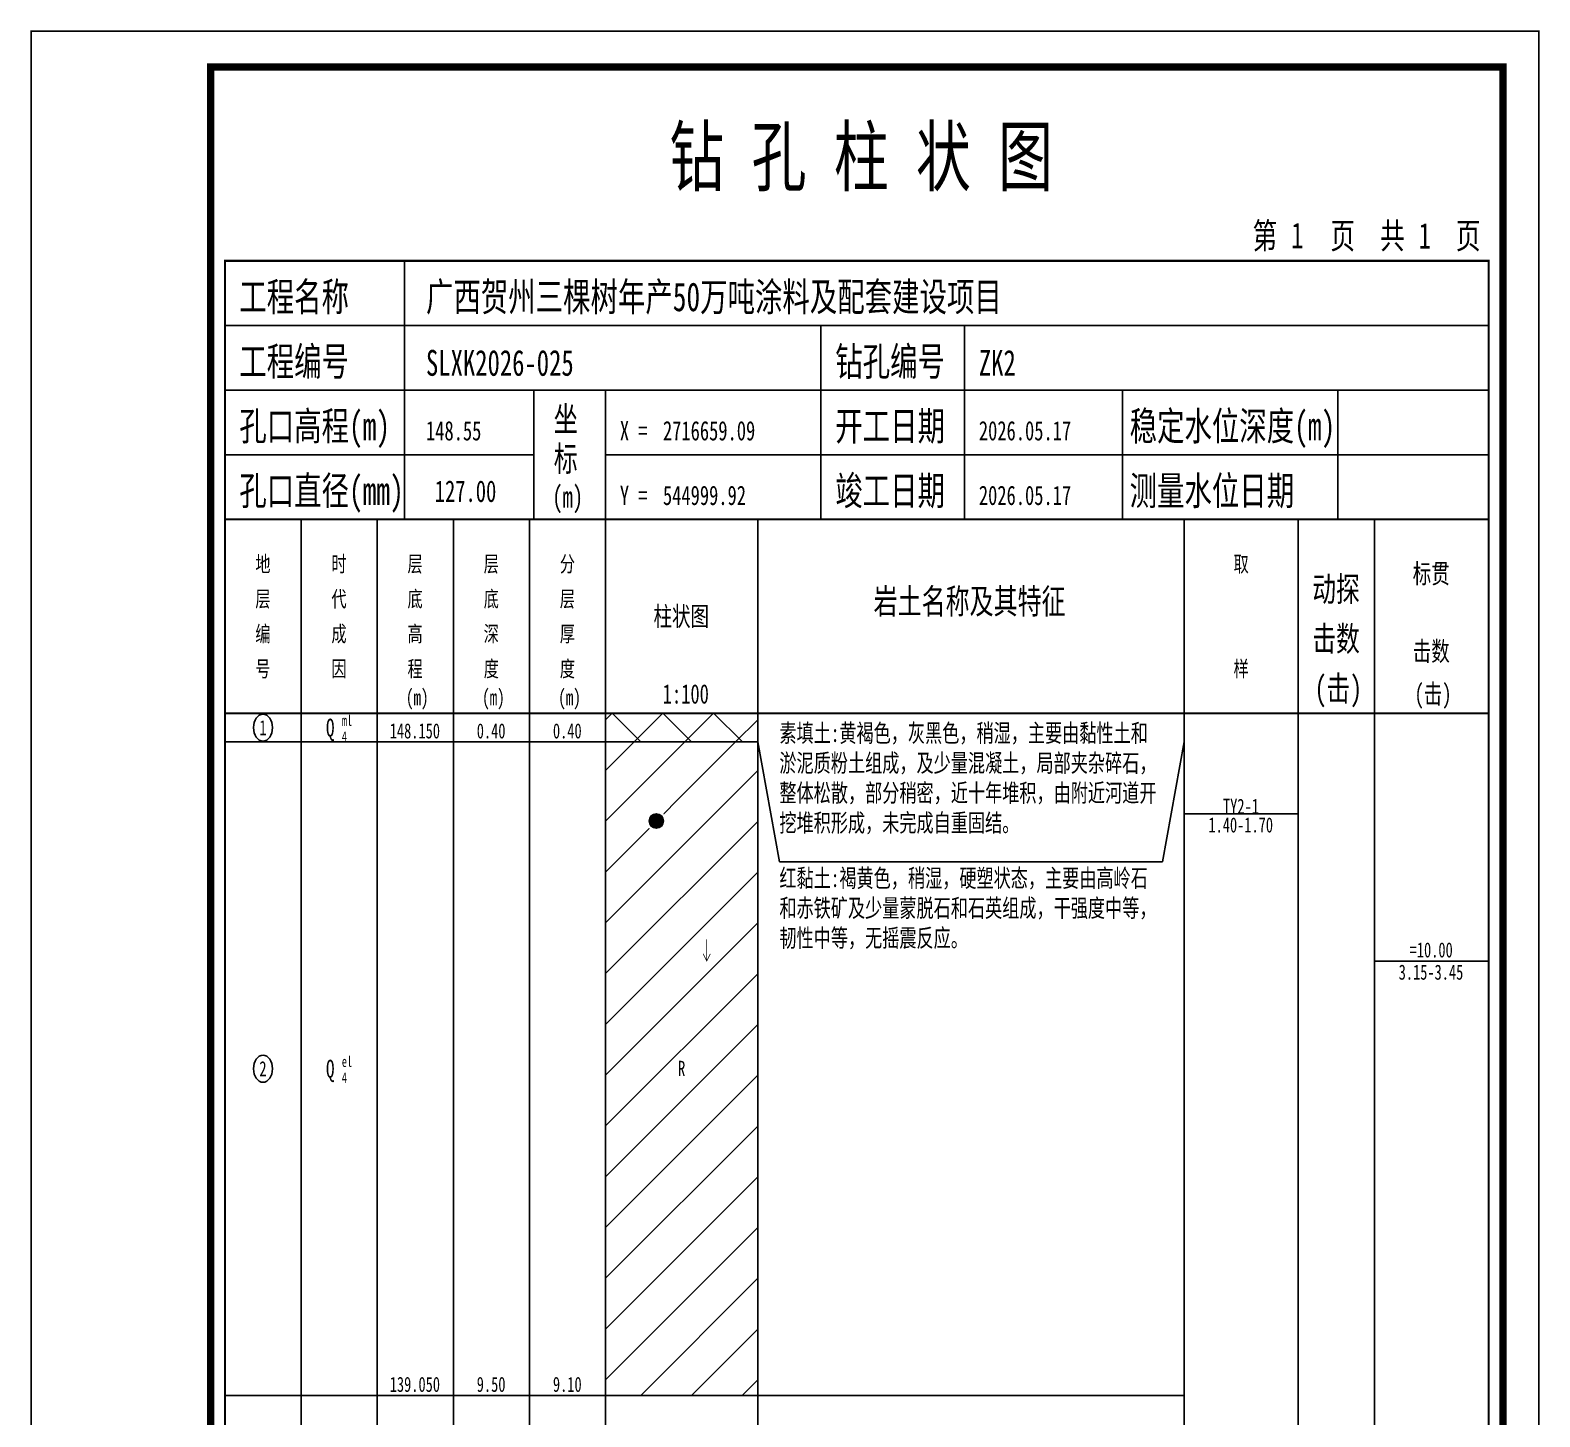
# Model space of a CAD drawing. Extents: x -27 to 2779, y -202 to 95.
# Drawn here: x 208.9 to 419.1, y -98 to 95.1 of the extents above; entities that cross this region are included whole.
import ezdxf
from ezdxf.enums import TextEntityAlignment as Align

# ---------------------------------------------------------------- set-up
doc = ezdxf.new("R2010")
doc.units = 0
doc.header["$MEASUREMENT"] = 0
for name, color, linetype in [('ZZT_BGBJ', 7, 'Continuous'), ('ZZT_QYBJ', 7, 'Continuous'), ('ZZT_TC', 7, 'Continuous')]:
    doc.layers.add(name, color=color, linetype=linetype)
doc.styles.add('BODYCONTENT', font='simfang.ttf', dxfattribs={"width": 0.7, "height": 2.5})
doc.styles.add('BODYTITLE', font='simfang.ttf', dxfattribs={"width": 0.7, "height": 3.5})
doc.styles.add('LZ_FONT', font='simfang.ttf', dxfattribs={"width": 0.7, "height": 8})
doc.styles.add('LZ_PMT_BZ', font='simfang.ttf', dxfattribs={"width": 0.7, "height": 3})

# ---------------------------------------------------------------- blocks, each defined once
blk = doc.blocks.new('zztSLbg')
blk.add_wipeout([(-0.05, -0.11), (1.04, -0.11), (1.04, 3), (-0.05, 3)])
at = {"color": 1, "const_width": 0.1}
for points in [[(0.5, 3), (0.5, 0)], [(0, 1), (0.5, 0), (1, 1)]]:
    blk.add_lwpolyline(points, dxfattribs=at)
blk = doc.blocks.new('zztTLqy-yz', base_point=(1, 2))
blk.add_wipeout([(0, 0), (2, 0), (2, 2), (0, 2)])
h = blk.add_hatch(color=1)
edge = h.paths.add_edge_path()
edge.add_arc((1, 1), 1, 0, 360)
at = {"color": 1}
blk.add_circle((1, 1), 1, dxfattribs=at)
blk = doc.blocks.new('block2', base_point=(27, 229))
for p, q in [((52, 229), (52, 265)), ((27, 256), (203, 256)), ((110, 229), (110, 256)), ((130, 229), (130, 256)), ((27, 247), (203, 247)), ((70, 229), (70, 247)), ((80, 229), (80, 247)), ((152, 229), (152, 247)), ((182, 229), (182, 247)), ((27, 238), (70, 238)), ((80, 238), (203, 238))]:
    blk.add_line(p, q)
for points, const_width in [([(0, 0), (210, 0), (210, 297), (0, 297)], 0.25), ([(25, 5), (205, 5), (205, 292), (25, 292)], 1), ([(27, 265), (203, 265), (203, 17), (27, 17)], 0.3)]:
    blk.add_lwpolyline(points, close=True, dxfattribs=dict(const_width=const_width))
at = {"const_width": 0.3}
blk.add_lwpolyline([(27, 229), (203, 229)], dxfattribs=at)
at = {"width": 0.7}
for s, height, style, p in [('钻 孔 柱 状 图', 8, 'LZ_FONT', (88.9, 275.54)), ('第', 3.6, 'LZ_FONT', (170.12, 266.7)), (' 1', 3.6, 'LZ_FONT', (173.78, 266.75)), ('页', 3.6, 'LZ_FONT', (180.96, 266.7)), ('共', 3.6, 'LZ_FONT', (187.88, 266.7)), (' 1', 3.6, 'LZ_FONT', (191.54, 266.7)), ('页', 3.6, 'LZ_FONT', (198.44, 266.7)), ('工程名称', 4, 'LZ_FONT', (29, 258)), ('广西贺州三棵树年产50万吨涂料及配套建设项目', 4, 'LZ_FONT', (55, 258)), ('工程编号', 4, 'LZ_FONT', (29, 249)), ('SLXK2026-025', 3.6, 'LZ_FONT', (55, 249)), ('钻孔编号', 4, 'LZ_FONT', (112, 249)), ('ZK2', 3.6, 'LZ_FONT', (132, 249)), ('孔口高程(m)', 4, 'LZ_FONT', (29, 240)), ('坐', 3.5, 'LZ_FONT', (72.79, 241.24)), ('开工日期', 4, 'LZ_FONT', (112, 240)), ('稳定水位深度(m)', 4, 'LZ_FONT', (153, 240)), ('148.55', 2.7, 'LZ_FONT', (55, 240)), ('X =', 2.7, 'LZ_FONT', (82, 240)), ('2716659.09', 2.7, 'LZ_FONT', (88, 240)), ('2026.05.17', 2.7, 'LZ_FONT', (132, 240)), ('标', 3.5, 'LZ_FONT', (72.79, 235.7)), ('孔口直径(mm)', 4, 'LZ_FONT', (29, 231)), ('竣工日期', 4, 'LZ_FONT', (112, 231)), ('测量水位日期', 4, 'LZ_FONT', (153, 231)), ('127.00', 3, 'LZ_PMT_BZ', (56.22, 231.43)), ('(m) ', 3, 'LZ_FONT', (72.59, 230.65)), ('Y =', 2.7, 'LZ_FONT', (82, 231)), ('544999.92', 2.7, 'LZ_FONT', (88, 231)), ('2026.05.17', 2.7, 'LZ_FONT', (132, 231))]:
    blk.add_text(s, height=height, dxfattribs=dict(at, style=style)).set_placement(p)

msp = doc.modelspace()

# ---------------------------------------------------------------- hatches: boundary and pattern name
at = {"layer": 'ZZT_TC'}
h = msp.add_hatch(dxfattribs=at)
h.set_pattern_fill('GKSTT', color=256, style=0)
h.set_pattern_definition([(45, (0, 0), (-3.53553, 3.53553), []), (135, (0, 0), (-3.53553, -3.53553), [])])
h.paths.add_polyline_path([(289.01, 0), (310.22, 0), (310.22, -4), (289.01, -4)], flags=0)
h = msp.add_hatch(dxfattribs=at)
h.set_pattern_fill('GKHNT', color=256, style=0)
h.set_pattern_definition([(45, (0, 0), (-3.535534, 3.535534), [])])
h.paths.add_polyline_path([(289.01, -4), (310.22, -4), (310.22, -95), (289.01, -95)], flags=0)

# ---------------------------------------------------------------- linework, layer by layer
for p, q in [((236, 27), (236, -185)), ((246.6, 27), (246.6, -185)), ((257.2, 27), (257.2, -185)), ((267.81, 27), (267.81, -185)), ((278.41, 27), (278.41, -185)), ((289.01, 27), (289.01, -185)), ((310.22, 27), (310.22, -185)), ((369.59, 27), (369.59, -185)), ((385.49, 27), (385.49, -185)), ((396.1, 27), (396.1, -185)), ((412, 27), (412, -185)), ((236, -4), (246.6, -4)), ((246.6, -4), (257.2, -4)), ((257.2, -4), (267.81, -4)), ((267.81, -4), (278.41, -4)), ((278.41, -4), (289.01, -4)), ((310.22, -4), (313.22, -20.7)), ((366.59, -20.7), (369.59, -4)), ((369.59, -14), (385.49, -14)), ((313.22, -20.7), (366.59, -20.7)), ((396.1, -34.5), (412, -34.5)), ((236, -95), (246.6, -95)), ((246.6, -95), (257.2, -95)), ((257.2, -95), (267.81, -95)), ((267.81, -95), (278.41, -95)), ((278.41, -95), (289.01, -95)), ((289.01, -95), (310.22, -95)), ((310.22, -95), (369.59, -95))]:
    msp.add_line(p, q, dxfattribs=at)
at = {"layer": 'ZZT_TC', "color": 7, "const_width": 0.3}
msp.add_lwpolyline([(236, 0), (412, 0)], dxfattribs=at)
at = {"layer": 'ZZT_TC'}
for points in [[(289.01, 0), (310.22, 0), (310.22, -4), (289.01, -4)], [(289.01, -4), (310.22, -4), (310.22, -95), (289.01, -95)]]:
    msp.add_lwpolyline(points, close=True, dxfattribs=at)
at = {"layer": 'ZZT_TC', "color": 7}
for centre in [(241.3, -2), (241.3, -49.5)]:
    msp.add_ellipse(centre, major_axis=(0, 1.89), ratio=0.7, dxfattribs=at)

# ---------------------------------------------------------------- texts
at = {"layer": 'ZZT_TC', "color": 7, "style": 'BODYTITLE', "width": 0.7}
for s, height, p in [('地', 2.21, (240.23, 19.03)), ('时', 2.21, (250.83, 19.03)), ('层', 2.21, (261.43, 19.03)), ('层', 2.21, (272.04, 19.03)), ('分', 2.21, (282.64, 19.03)), ('取', 2.21, (376.47, 19.03)), ('标贯', 2.7, (401.43, 17.28)), ('动探', 3.462, (387.44, 14.54)), ('层', 2.21, (240.23, 14.16)), ('代', 2.21, (250.83, 14.16)), ('底', 2.21, (261.43, 14.16)), ('底', 2.21, (272.04, 14.16)), ('层', 2.21, (282.64, 14.16)), ('岩土名称及其特征', 3.5, (326.34, 12.8)), ('柱状图', 2.7, (295.69, 11.34)), ('击数', 3.462, (387.44, 7.62)), ('编', 2.21, (240.23, 9.3)), ('成', 2.21, (250.83, 9.3)), ('高', 2.21, (261.43, 9.3)), ('深', 2.21, (272.04, 9.3)), ('厚', 2.21, (282.64, 9.3)), ('击数', 2.7, (401.43, 6.48)), ('号', 2.21, (240.23, 4.43)), ('因', 2.21, (250.83, 4.43)), ('程', 2.21, (261.43, 4.43)), ('度', 2.21, (272.04, 4.43)), ('度', 2.21, (282.64, 4.43)), ('样', 2.21, (376.47, 4.43)), ('(击)', 3.462, (387.76, 0.69)), ('(击)', 2.7, (401.68, 0.54)), ('(m)', 2.213, (261.2, 0.44)), ('(m)', 2.213, (271.81, 0.44)), ('(m)', 2.213, (282.41, 0.44)), ('1:100', 2.7, (296.97, 0.54))]:
    msp.add_text(s, height=height, dxfattribs=at).set_placement(p, align=Align.BOTTOM_LEFT)
at = {"layer": 'ZZT_TC', "color": 7, "style": 'BODYCONTENT', "width": 0.7}
for s, height, p in [('1', 2.1, (240.79, -3.05)), ('Q', 2.5, (250.07, -3.25)), ('ml', 1.5, (252.28, -1.75)), ('148.150', 2.1, (258.95, -3.5)), ('0.40', 2.1, (271.07, -3.5)), ('0.40', 2.1, (281.68, -3.5)), ('4', 1.5, (252.28, -4)), ('TY2-1', 2.1, (375, -14)), ('1.40-1.70', 2.1, (372.97, -16.6)), ('=10.00', 2.1, (401, -34)), ('3.15-3.45', 2.1, (399.47, -37.1)), ('Q', 2.5, (250.07, -50.75)), ('el', 1.5, (252.28, -49.25)), ('2', 2.1, (240.79, -50.55)), ('4', 1.5, (252.28, -51.5)), ('R', 2.1, (299.11, -50.5)), ('139.050', 2.1, (258.95, -94.5)), ('9.50', 2.1, (271.07, -94.5)), ('9.10', 2.1, (281.68, -94.5))]:
    msp.add_text(s, height=height, dxfattribs=at).set_placement(p)
at = {"layer": 'ZZT_TC', "color": 7, "char_height": 2.5, "width": 53.3735, "attachment_point": 1, "style": 'BODYCONTENT'}
for s, insert in [('素填土:黄褐色，灰黑色，稍湿，主要由黏性土和淤泥质粉土组成，及少量混凝土，局部夹杂碎石，整体松散，部分稍密，近十年堆积，由附近河道开挖堆积形成，未完成自重固结。', (313.22, -1.5)), ('红黏土:褐黄色，稍湿，硬塑状态，主要由高岭石和赤铁矿及少量蒙脱石和石英组成，干强度中等，韧性中等，无摇震反应。', (313.22, -21.7))]:
    msp.add_mtext(s, dxfattribs=dict(at, insert=insert))

# ---------------------------------------------------------------- next in the draw order: block references
at = {"layer": 'ZZT_BGBJ'}
msp.add_blockref('zztSLbg', (302.6, -34.5), dxfattribs=at)
at = {"layer": 'ZZT_QYBJ'}
msp.add_blockref('zztTLqy-yz', (296.08, -14), dxfattribs=at)

# ---------------------------------------------------------------- next in the draw order: linework, layer by layer
at = {"layer": 'ZZT_TC', "color": 7, "const_width": 0.3, "flags": 128}
msp.add_lwpolyline([(236, 27), (412, 27), (412, -185), (236, -185)], close=True, dxfattribs=at)

# ---------------------------------------------------------------- next in the draw order: block references
at = {"layer": 'ZZT_TC'}
msp.add_blockref('block2', (236, 27), dxfattribs=at)

doc.saveas('drawing.dxf')
